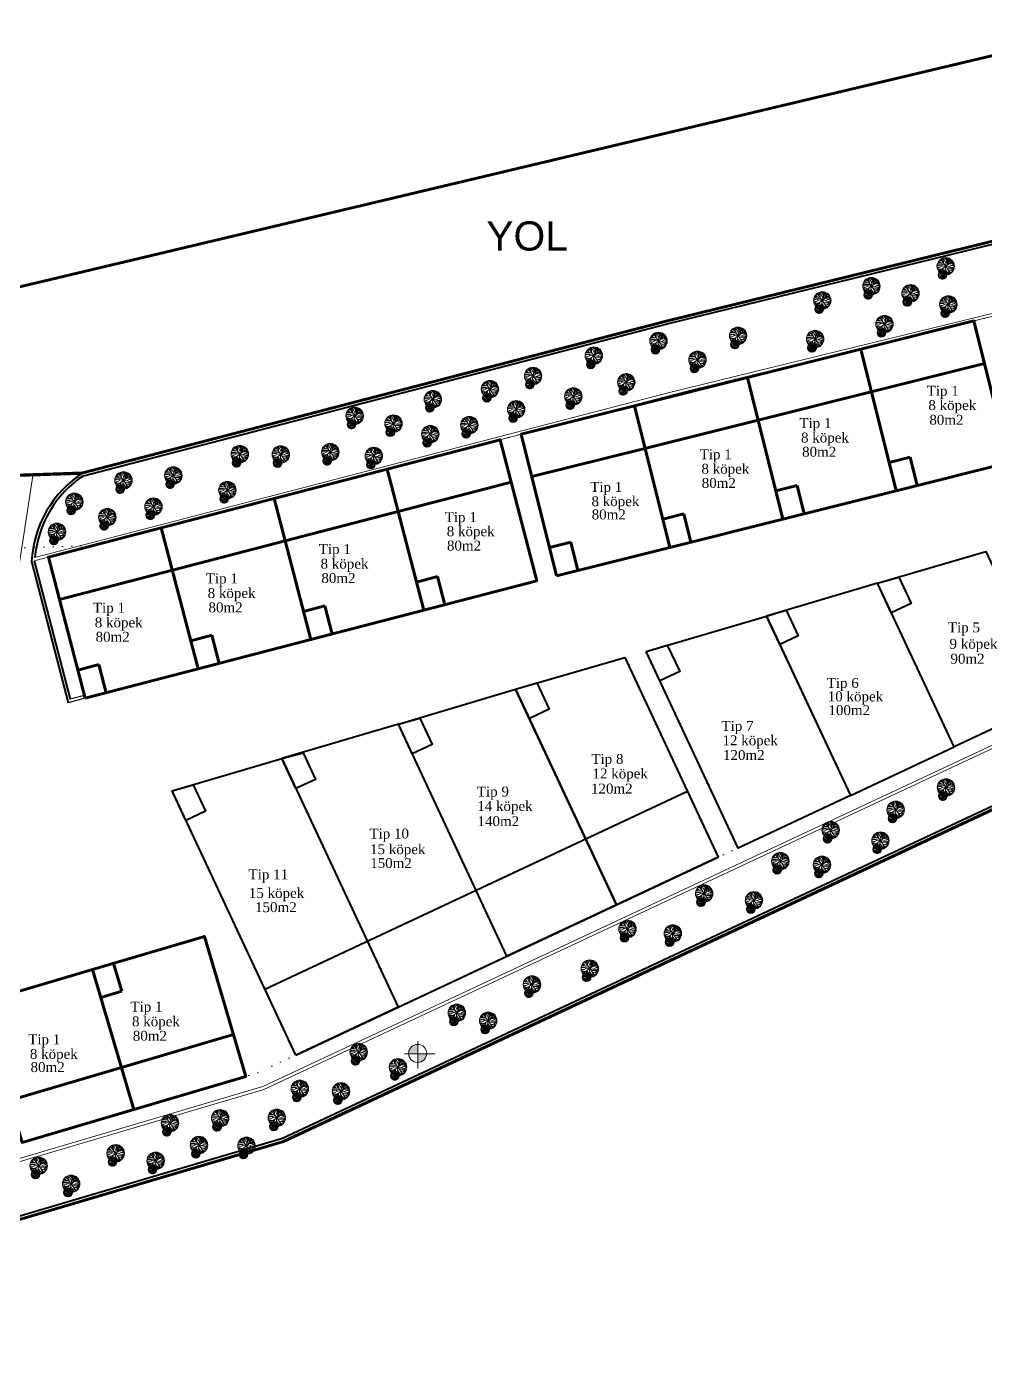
# Model space of a CAD drawing. Header units: millimetres. Extents: x 2046 to 14753, y 2361 to 29276.
# Drawn here: x 6027 to 6684, y 6210 to 7132 of the extents above; entities that cross this region are included whole.
import ezdxf

# ---------------------------------------------------------------- set-up
doc = ezdxf.new("R2010")
doc.units = ezdxf.units.MM
doc.linetypes.add('DOT', pattern=[6.35, 0, -6.35])
for name, color, linetype, lineweight in [('A.O. YAZI', 6, 'Continuous', 25), ('B_TİCARİ', 6, 'Continuous', 60), ('DUVAR', 255, 'Continuous', 40), ('gorunus3', 232, 'Continuous', 30), ('KAPI', 142, 'Continuous', 20), ('NKOT', 1, 'Continuous', 0), ('noktali', 6, 'DOT', 13), ('ORMAN_PARK_BAHÇE', 92, 'Continuous', 9), ('PL_BHA', 163, 'Continuous', 0), ('TARAMA', 254, 'Continuous', 0), ('TARAMA-BY', 252, 'Continuous', 9)]:
    doc.layers.add(name, color=color, linetype=linetype, lineweight=lineweight)
doc.styles.add('A.O. MALZEME', font='times.ttf', dxfattribs={"height": 10})
doc.styles.get("Standard").update_dxf_attribs({"font": 'arial.ttf'})

# ---------------------------------------------------------------- blocks, each defined once
blk = doc.blocks.new('XFTFT6Y')
at = {"layer": 'TARAMA'}
h = blk.add_hatch(color=256, dxfattribs=at)
h.dxf.hatch_style = 1
h.paths.add_polyline_path([(883797.7, 4343211.3, 0.41818), (883734.9, 4343149.4, 0.010099), (883735, 4343146.9), (883797.7, 4343146.9)])
h.paths.add_polyline_path([(883858.8, 4343146.9), (883797.7, 4343146.9), (883797.7, 4343087.4, 0.398508)])
at = {"layer": 'NKOT'}
for points in [[(883797.7, 4343232.8), (883797.7, 4343046)], [(883705.9, 4343146.9), (883916.2, 4343146.9)]]:
    blk.add_lwpolyline(points, dxfattribs=at)
blk.add_circle((883796.9, 4343149.4), 62, dxfattribs=at)
blk = doc.blocks.new('Tree - deciduous plan')
for p, q in [((-59.7219, 2.8025), (-12.0106, 12.0565)), ((-32.2571, 20.6333), (-59.1937, 9.348)), ((-58.6656, 12.7336), (-35.9543, 7.5424)), ((-57.081, 17.9248), (-47.0458, 14.7649)), ((-56.0247, 20.859), (-20.8134, 20.859)), ((-54.7923, 24.4702), (-47.75, 21.0847)), ((-54.6162, -24.7335), (-20.2853, 0.0941)), ((-53.2078, 27.4044), (-40.1797, 20.859)), ((-49.8627, 32.8214), (-32.7853, 32.8214)), ((-45.8134, 38.2383), (-40.5318, 33.0471)), ((-43.8768, 36.4326), (-44.405, 40.2696)), ((42, 42), (-42, -42)), ((42, -42), (-42, 42)), ((-40.1797, 44.558), (-36.4825, 43.2038)), ((-37.0107, 47.0408), (-35.25, 35.5298)), ((-32.6092, 50.4264), (-23.2782, 23.5674)), ((-31.2008, 51.1035), (-0.2149, 20.1818)), ((-26.4472, 46.5894), (-26.2712, 53.8116)), ((-22.0458, 42.0753), (-16.5881, 57.6486)), ((-21.1656, 55.8436), (-0.0388, 45.0094)), ((-12.5388, 54.9406), (-7.9613, 59.4546)), ((-12.3627, 32.1443), (-12.5388, 58.7776)), ((-5.3205, 59.6806), (16.5105, 16.7963)), ((2.426, 54.9406), (-1.4472, 59.9056)), ((0, 59.9996), (0, -60)), ((0.4894, 48.6208), (3.6584, 59.6806)), ((18.2711, 35.5298), (5.419, 59.6806)), ((9.8203, 51.5549), (12.8133, 58.5516)), ((19.6795, 19.5047), (16.3344, 57.6486)), ((17.0387, 51.1035), (23.2006, 55.1666)), ((17.7429, 43.6552), (25.4894, 54.2636)), ((54.3626, 25.3731), (20.9119, 0.3198)), ((23.3767, 23.3417), (53.3063, 27.4044)), ((29.3626, -6.6771), (59.4682, 7.091)), ((31.6513, 50.8778), (30.2429, 30.5643)), ((31.1232, 42.5267), (35.8767, 48.1693)), ((36.2288, 25.1474), (48.9049, 35.0784)), ((37.1091, 37.1098), (46.6161, 37.5612)), ((38.5175, 13.4107), (58.2359, 13.6364)), ((-60, 0), (60, 0)), ((-59.7219, -4.8714), (-54.2641, -6.6771)), ((-45.2853, -0.1316), (-59.0177, -10.0627)), ((-58.4895, -12.3197), (-36.4825, -11.6426)), ((-57.081, -18.4138), (-45.2853, -17.9624)), ((-52.6797, -18.188), (-55.4966, -22.0251)), ((-53.2078, -27.442), (-16.7641, -16.6081)), ((-38.9472, -29.0219), (-51.4472, -30.6018)), ((-47.2219, -19.3166), (-50.2148, -26.3135)), ((-46.5177, -30.1504), (-49.5106, -33.536)), ((-32.4331, -32.4075), (-48.1021, -35.5674)), ((-43.7008, -34.6645), (-46.6937, -37.373)), ((-35.9543, -22.4765), (-44.0529, -40.5329)), ((-24.6867, -37.8244), (-38.7712, -45.7241)), ((-26.2712, -43.9185), (-34.7219, -48.6583)), ((-19.9331, -20.2194), (-28.5599, -52.721)), ((-14.6515, -36.2445), (-27.6797, -52.9467)), ((-14.6515, -47.3041), (-25.0388, -54.3009)), ((-21.5177, -45.4984), (-19.9331, -56.1065)), ((-14.8275, -15.0282), (-14.6515, -57.6865)), ((-14.6515, -32.1818), (-3.912, -59.4922)), ((-8.4895, -47.5298), (-11.4825, -58.5893)), ((-10.074, -10.0627), (-2.5036, -59.7178)), ((-6.3768, -52.721), (-9.3698, -58.815)), ((-6.2008, -36.2445), (17.919, -57.0094)), ((-0.0388, -19.0909), (25.8415, -53.8495)), ((8.4119, -53.1724), (3.8344, -59.4922)), ((5.9471, -46.6269), (10.5246, -58.5893)), ((9.2922, -9.1598), (59.6443, -2.8401)), ((18.6232, -18.6394), (26.7218, -53.3981)), ((18.7992, -18.6394), (57.3556, -17.2853)), ((22.8485, -36.4702), (35.3485, -48.4326)), ((24.7852, -44.8213), (23.0246, -54.978)), ((26.3697, -18.4138), (58.9401, -9.8369)), ((30.419, -30.1504), (32.3556, -50.0125)), ((31.4753, -31.279), (49.6091, -33.3103)), ((38.1654, -18.188), (52.426, -29.0219)), ((41.5105, -32.6332), (46.088, -38.0501)), ((45.9119, -24.0564), (55.595, -22.2508))]:
    blk.add_line(p, q)
blk.add_circle((0, 0), 60)

msp = doc.modelspace()

# ---------------------------------------------------------------- linework, layer by layer
at = {"layer": 'B_TİCARİ'}
msp.add_lwpolyline([(5223.1, 7025.696), (5444.266, 6968.489), (5900.79, 6936.688), (5939.645, 6933.982), (5968.78, 6941.084), (6772.069, 7131.83), (7127.569, 7089.015), (7223.976, 7111.127)], dxfattribs=at)
at = {"layer": 'DUVAR', "lineweight": 70}
for p, q in [((6606.013, 6881.708), (6683.622, 6901.12)), ((6528.403, 6862.297), (6606.013, 6881.708)), ((6450.794, 6842.885), (6528.403, 6862.297)), ((6373.185, 6823.473), (6450.794, 6842.885)), ((6618.145, 6833.202), (6632.697, 6836.842)), ((6632.697, 6836.842), (6637.549, 6817.44)), ((6281.516, 6799.645), (6358.943, 6819.773)), ((6540.536, 6813.791), (6555.087, 6817.431)), ((6555.087, 6817.431), (6559.94, 6798.028)), ((6204.09, 6779.518), (6281.516, 6799.645)), ((6462.926, 6794.379), (6477.478, 6798.019)), ((6477.478, 6798.019), (6482.331, 6778.617)), ((6126.663, 6759.391), (6204.09, 6779.518)), ((6385.317, 6774.968), (6399.869, 6778.607)), ((6399.869, 6778.607), (6404.722, 6759.205)), ((6049.236, 6739.264), (6126.663, 6759.391)), ((6294.096, 6751.254), (6308.613, 6755.028)), ((6308.613, 6755.028), (6313.645, 6735.671)), ((6216.669, 6731.127), (6231.186, 6734.9)), ((6231.186, 6734.9), (6236.218, 6715.544)), ((6139.242, 6711), (6153.76, 6714.773)), ((6153.76, 6714.773), (6158.792, 6695.417)), ((6061.815, 6690.873), (6076.333, 6694.646)), ((6076.333, 6694.646), (6081.365, 6675.29)), ((6092.017, 6470.632), (6086.353, 6489.813)), ((6077.631, 6466.384), (6092.017, 6470.632)), ((6091.792, 6418.431), (6168.517, 6441.088)), ((6015.067, 6395.774), (6091.792, 6418.431))]:
    msp.add_line(p, q, dxfattribs=at)
at = {"layer": 'DUVAR'}
for points in [[(6065.371, 6826.113), (6065.371, 6826.113), (6465.435, 6930.109), (6843.283, 7022.531), (7132.927, 6987.648), (7246.332, 7013.658), (7433.95, 6736.806), (6851.354, 6671.225), (6203.002, 6367.774), (5667.247, 6209.565), (5277.117, 6525.984), (5045.242, 6637.633), (5173.574, 6882.219), (5289.425, 6848.543), (5685.289, 6813.345), (5685.289, 6813.345)], [(6065.66, 6824.122), (6465.924, 6928.17), (6843.405, 7020.502), (7133.034, 6985.62), (7146.193, 6988.638)], [(7195.26, 6999.892), (7245.444, 7011.402), (7430.438, 6738.423), (6850.804, 6673.176), (6202.291, 6369.65), (5667.69, 6211.781), (5278.196, 6527.684), (5047.975, 6638.537), (5174.585, 6879.842), (5289.054, 6846.568), (5685.234, 6811.342)], [(6030.074, 6765.28), (6055.233, 6668.497)], [(6032.01, 6765.783), (6056.666, 6670.936)], [(6662.747, 6638.156), (6610.228, 6750.367)], [(6533.985, 6728.084), (6591.649, 6604.88)], [(6534.05, 6727.945), (6591.649, 6604.88)], [(6362.09, 6677.804), (6431.338, 6529.849)], [(6211.251, 6426.841), (6126.471, 6607.982), (6201.734, 6630.135), (6281.444, 6459.693), (6211.251, 6426.841)], [(6190.056, 6472.126), (6479.883, 6607.775)], [(6211.251, 6426.841), (6501.078, 6562.489)]]:
    msp.add_lwpolyline(points, dxfattribs=at)
at = {"layer": 'DUVAR', "lineweight": 70}
for points in [[(6622.998, 6813.8), (6598.733, 6910.812), (6676.342, 6930.223), (6700.607, 6833.212), (6622.998, 6813.8)], [(6545.388, 6794.389), (6521.124, 6891.4), (6598.733, 6910.812), (6622.998, 6813.8), (6545.388, 6794.389)], [(6467.779, 6774.977), (6443.515, 6871.988), (6521.124, 6891.4), (6545.388, 6794.389), (6467.779, 6774.977)], [(6390.17, 6755.565), (6365.906, 6852.577), (6443.515, 6871.988), (6467.779, 6774.977), (6390.17, 6755.565)], [(6299.127, 6731.897), (6273.969, 6828.68), (6351.395, 6848.808), (6376.554, 6752.024), (6299.127, 6731.897)], [(6221.701, 6711.77), (6196.542, 6808.553), (6273.969, 6828.68), (6299.127, 6731.897), (6221.701, 6711.77)], [(6144.274, 6691.643), (6119.115, 6788.426), (6196.542, 6808.553), (6221.701, 6711.77), (6144.274, 6691.643)], [(6066.847, 6671.516), (6041.688, 6768.299), (6119.115, 6788.426), (6144.274, 6691.643), (6066.847, 6671.516)], [(6071.967, 6485.565), (6100.288, 6389.659), (6177.013, 6412.316), (6148.692, 6508.222), (6071.967, 6485.565)], [(5995.243, 6462.908), (6023.564, 6367.002), (6100.288, 6389.659), (6071.967, 6485.565), (5995.243, 6462.908)]]:
    msp.add_lwpolyline(points, dxfattribs=at)
at = {"layer": 'DUVAR'}
for points in [[(6610.228, 6750.367), (6684.466, 6772.217), (6732.033, 6670.584), (6662.747, 6638.156)], [(6610.228, 6750.367), (6624.784, 6754.651), (6633.263, 6736.537), (6619.677, 6730.179)], [(6534.05, 6727.945), (6591.649, 6604.88), (6662.747, 6638.156), (6610.228, 6750.367)], [(6451.563, 6703.667), (6534.05, 6727.945), (6591.649, 6604.88), (6514.663, 6568.848)], [(6534.05, 6727.945), (6547.636, 6731.944), (6555.919, 6714.245), (6543.24, 6708.31)], [(6451.563, 6703.667), (6466.12, 6707.951), (6474.598, 6689.837), (6461.012, 6683.479)], [(6362.09, 6677.804), (6437.007, 6699.383), (6501.078, 6562.489), (6431.338, 6529.849)], [(6281.739, 6653.682), (6362.09, 6677.804), (6431.338, 6529.849), (6356.165, 6494.665)], [(6362.09, 6677.804), (6376.647, 6682.089), (6385.125, 6663.974), (6371.539, 6657.616)], [(6201.734, 6630.135), (6281.444, 6459.693), (6356.165, 6494.665), (6281.739, 6653.682)], [(6281.739, 6653.682), (6296.295, 6657.967), (6304.773, 6639.853), (6291.188, 6633.494)], [(6201.734, 6630.135), (6216.397, 6634.057), (6224.875, 6615.943), (6211.289, 6609.584)], [(6126.471, 6607.982), (6141.027, 6612.267), (6149.505, 6594.152), (6135.92, 6587.794)]]:
    msp.add_lwpolyline(points, close=True, dxfattribs=at)
for centre, radius, start, end in [((6107.16, 6761.209), 77.193, 122.77535, 176.97561), ((6107.255, 6761.618), 75.079, 123.643074, 175.159278)]:
    msp.add_arc(centre, radius, start, end, dxfattribs=at)
at = {"layer": 'gorunus3'}
for points in [[(6066.847, 6671.516), (6055.233, 6668.497)], [(6066.344, 6673.451), (6056.666, 6670.936)]]:
    msp.add_lwpolyline(points, dxfattribs=at)
at = {"layer": 'KAPI'}
for points in [[(5930.796, 6821.592), (6065.371, 6826.113)], [(5931.697, 6820.622), (6063.778, 6825.059)]]:
    msp.add_lwpolyline(points, dxfattribs=at)
at = {"layer": 'noktali'}
msp.add_lwpolyline([(5198.861, 6822.799), (5280.145, 6799.171), (5683.909, 6763.27), (6072.588, 6776.327), (6338.562, 6845.467), (6431.177, 6869.542), (6465.892, 6878.567), (6470.336, 6879.722), (6481.423, 6882.546), (6533.106, 6895.188), (6846.331, 6971.803), (7135.605, 6936.964), (7224.145, 6957.271), (7346.15, 6777.238), (6837.599, 6719.993), (6185.223, 6414.659), (5678.314, 6264.967), (5304.075, 6568.498), (5113.563, 6660.231)], close=True, dxfattribs=at)
at = {"layer": 'PL_BHA', "color": 6, "lineweight": 90}
msp.add_polyline3d([(6851.354, 6671.225, 0), (6203.002, 6367.774, 0), (5667.247, 6209.565, 0), (5277.117, 6525.984, 0), (5045.242, 6637.633, 0), (5173.574, 6882.219, 0), (5289.425, 6848.543, 0), (5685.289, 6813.345, 0), (6065.371, 6826.113, 0), (6465.435, 6930.109, 0), (6843.283, 7022.531, 0), (7132.927, 6987.648, 0), (7246.332, 7013.658, 0), (7433.95, 6736.806, 0), (6851.354, 6671.225, 0)], close=True, dxfattribs=at)
at = {"layer": 'TARAMA'}
for points in [[(5045.242, 6637.633), (5277.117, 6525.984), (5667.247, 6209.565), (6203.002, 6367.774), (6851.354, 6671.225), (7433.95, 6736.806), (7246.332, 7013.658)], [(5966.011, 6821.775), (6005.374, 6658.315), (6030.985, 6823.957)]]:
    msp.add_lwpolyline(points, dxfattribs=at)
at = {"layer": 'TARAMA-BY'}
for points in [[(6467.635, 6881.086), (6537.658, 6898.36), (6582.472, 6909.322), (6770.051, 6955.204), (6846.209, 6973.832)], [(6032.01, 6765.785), (6481.423, 6882.546), (6846.331, 6971.803)], [(6032.444, 6767.958), (6430.674, 6871.478), (6467.611, 6881.08)], [(5325.729, 6489.132), (5631.877, 6240.827), (6188.779, 6405.282), (6840.35, 6710.239), (7173.312, 6747.72)], [(5633.762, 6239.299), (6189.49, 6403.406), (6840.9, 6708.289), (7175.523, 6745.956)]]:
    msp.add_lwpolyline(points, dxfattribs=at)

# ---------------------------------------------------------------- block references
at = {"layer": 'ORMAN_PARK_BAHÇE'}
for p, xscale, yscale, zscale, rotation in [((6657.043, 6967.701), 0.09998150118738156, 0.09998150118738156, 0.09998150118738156, 170.5006243306076), ((6654.882, 6961.782), 0.04999075059369071, 0.04999075059369071, 0.04999075059369071, 154.096428409463), ((6606.084, 6954.069), 0.09998150118738156, 0.09998150118738156, 0.09998150118738156, 170.5006243306076), ((6632.85, 6949.182), 0.09998150118738156, 0.09998150118738156, 0.09998150118738156, 170.5006243306076), ((6572.369, 6944.295), 0.09998150118738156, 0.09998150118738156, 0.09998150118738156, 170.5006243306076), ((6603.924, 6948.149), 0.04999075059369071, 0.04999075059369071, 0.04999075059369071, 154.096428409463), ((6630.69, 6943.262), 0.04999075059369071, 0.04999075059369071, 0.04999075059369071, 154.096428409463), ((6658.79, 6941.522), 0.09998150118738156, 0.09998150118738156, 0.09998150118738156, 170.5006243306076), ((6570.208, 6938.375), 0.04999075059369071, 0.04999075059369071, 0.04999075059369071, 154.096428409463), ((6656.63, 6935.602), 0.04999075059369071, 0.04999075059369071, 0.04999075059369071, 154.096428409463), ((6514.647, 6920.069), 0.09998150118738156, 0.09998150118738156, 0.09998150118738156, 170.5006243306076), ((6615.092, 6928.091), 0.09998150118738156, 0.09998150118738156, 0.09998150118738156, 170.5006243306076), ((6460.085, 6916.468), 0.09998150118738156, 0.09998150118738156, 0.09998150118738156, 170.5006243306076), ((6512.486, 6914.149), 0.04999075059369071, 0.04999075059369071, 0.04999075059369071, 154.096428409463), ((6567.479, 6917.802), 0.09998150118738156, 0.09998150118738156, 0.09998150118738156, 170.5006243306076), ((6612.931, 6922.171), 0.04999075059369071, 0.04999075059369071, 0.04999075059369071, 154.096428409463), ((6415.757, 6906.398), 0.09998150118738156, 0.09998150118738156, 0.09998150118738156, 170.5006243306076), ((6457.924, 6910.548), 0.04999075059369071, 0.04999075059369071, 0.04999075059369071, 154.096428409463), ((6486.851, 6903.607), 0.09998150118738156, 0.09998150118738156, 0.09998150118738156, 170.5006243306076), ((6565.318, 6911.883), 0.04999075059369071, 0.04999075059369071, 0.04999075059369071, 154.096428409463), ((6374.064, 6892.508), 0.09998150118738156, 0.09998150118738156, 0.09998150118738156, 170.5006243306076), ((6413.597, 6900.478), 0.04999075059369071, 0.04999075059369071, 0.04999075059369071, 154.096428409463), ((6484.69, 6897.687), 0.04999075059369071, 0.04999075059369071, 0.04999075059369071, 154.096428409463), ((6344.467, 6883.506), 0.09998150118738156, 0.09998150118738156, 0.09998150118738156, 170.5006243306076), ((6371.903, 6886.588), 0.04999075059369071, 0.04999075059369071, 0.04999075059369071, 154.096428409463), ((6437.951, 6888.174), 0.09998150118738156, 0.09998150118738156, 0.09998150118738156, 170.5006243306076), ((6305.347, 6876.561), 0.09998150118738156, 0.09998150118738156, 0.09998150118738156, 170.5006243306076), ((6342.306, 6877.586), 0.04999075059369071, 0.04999075059369071, 0.04999075059369071, 154.096428409463), ((6401.634, 6878.488), 0.09998150118738156, 0.09998150118738156, 0.09998150118738156, 170.5006243306076), ((6435.791, 6882.255), 0.04999075059369071, 0.04999075059369071, 0.04999075059369071, 154.096428409463), ((6251.736, 6865.198), 0.09998150118738156, 0.09998150118738156, 0.09998150118738156, 170.5006243306076), ((6303.186, 6870.641), 0.04999075059369071, 0.04999075059369071, 0.04999075059369071, 154.096428409463), ((6362.482, 6869.616), 0.09998150118738156, 0.09998150118738156, 0.09998150118738156, 170.5006243306076), ((6399.473, 6872.568), 0.04999075059369071, 0.04999075059369071, 0.04999075059369071, 154.096428409463), ((6249.575, 6859.279), 0.04999075059369071, 0.04999075059369071, 0.04999075059369071, 154.096428409463), ((6278.323, 6859.842), 0.09998150118738156, 0.09998150118738156, 0.09998150118738156, 170.5006243306076), ((6330.312, 6858.813), 0.09998150118738156, 0.09998150118738156, 0.09998150118738156, 170.5006243306076), ((6360.322, 6863.696), 0.04999075059369071, 0.04999075059369071, 0.04999075059369071, 154.096428409463), ((6276.163, 6853.922), 0.04999075059369071, 0.04999075059369071, 0.04999075059369071, 154.096428409463), ((6303.545, 6852.64), 0.09998150118738156, 0.09998150118738156, 0.09998150118738156, 170.5006243306076), ((6328.151, 6852.894), 0.04999075059369071, 0.04999075059369071, 0.04999075059369071, 154.096428409463), ((6172.914, 6838.918), 0.09998150118738156, 0.09998150118738156, 0.09998150118738156, 170.5006243306076), ((6201.035, 6838.706), 0.09998150118738156, 0.09998150118738156, 0.09998150118738156, 170.5006243306076), ((6235.007, 6840.249), 0.09998150118738156, 0.09998150118738156, 0.09998150118738156, 170.5006243306076), ((6264.862, 6837.677), 0.09998150118738156, 0.09998150118738156, 0.09998150118738156, 170.5006243306076), ((6301.385, 6846.72), 0.04999075059369071, 0.04999075059369071, 0.04999075059369071, 154.096428409463), ((6170.754, 6832.998), 0.04999075059369071, 0.04999075059369071, 0.04999075059369071, 154.096428409463), ((6198.874, 6832.786), 0.04999075059369071, 0.04999075059369071, 0.04999075059369071, 154.096428409463), ((6232.846, 6834.329), 0.04999075059369071, 0.04999075059369071, 0.04999075059369071, 154.096428409463), ((6262.701, 6831.757), 0.04999075059369071, 0.04999075059369071, 0.04999075059369071, 154.096428409463), ((6093.131, 6820.913), 0.09998150118738156, 0.09998150118738156, 0.09998150118738156, 170.5006243306076), ((6127.36, 6824.257), 0.09998150118738156, 0.09998150118738156, 0.09998150118738156, 170.5006243306076), ((6090.97, 6814.993), 0.04999075059369071, 0.04999075059369071, 0.04999075059369071, 154.096428409463), ((6125.2, 6818.337), 0.04999075059369071, 0.04999075059369071, 0.04999075059369071, 154.096428409463), ((6164.421, 6814.225), 0.09998150118738156, 0.09998150118738156, 0.09998150118738156, 170.5006243306076), ((6059.416, 6806.252), 0.09998150118738156, 0.09998150118738156, 0.09998150118738156, 170.5006243306076), ((6113.72, 6802.908), 0.09998150118738156, 0.09998150118738156, 0.09998150118738156, 170.5006243306076), ((6162.261, 6808.306), 0.04999075059369071, 0.04999075059369071, 0.04999075059369071, 154.096428409463), ((6057.255, 6800.332), 0.04999075059369071, 0.04999075059369071, 0.04999075059369071, 154.096428409463), ((6082.064, 6795.706), 0.09998150118738156, 0.09998150118738156, 0.09998150118738156, 170.5006243306076), ((6111.559, 6796.988), 0.04999075059369071, 0.04999075059369071, 0.04999075059369071, 154.096428409463), ((6047.577, 6785.675), 0.09998150118738156, 0.09998150118738156, 0.09998150118738156, 170.5006243306076), ((6079.903, 6789.786), 0.04999075059369071, 0.04999075059369071, 0.04999075059369071, 154.096428409463), ((6045.416, 6779.755), 0.04999075059369071, 0.04999075059369071, 0.04999075059369071, 154.096428409463), ((6657.266, 6610.37), 0.09998150118738156, 0.09998150118738156, 0.09998150118738156, 170.5006243306076), ((6655.105, 6604.45), 0.04999075059369071, 0.04999075059369071, 0.04999075059369071, 154.096428409463), ((6622.741, 6595.083), 0.09998150118738156, 0.09998150118738156, 0.09998150118738156, 170.5006243306076), ((6578.104, 6581.154), 0.09998150118738156, 0.09998150118738156, 0.09998150118738156, 170.5006243306076), ((6620.581, 6589.164), 0.04999075059369071, 0.04999075059369071, 0.04999075059369071, 154.096428409463), ((6575.943, 6575.234), 0.04999075059369071, 0.04999075059369071, 0.04999075059369071, 154.096428409463), ((6612.252, 6573.915), 0.09998150118738156, 0.09998150118738156, 0.09998150118738156, 170.5006243306076), ((6543.618, 6559.882), 0.09998150118738156, 0.09998150118738156, 0.09998150118738156, 170.5006243306076), ((6610.092, 6567.995), 0.04999075059369071, 0.04999075059369071, 0.04999075059369071, 154.096428409463), ((6541.457, 6553.962), 0.04999075059369071, 0.04999075059369071, 0.04999075059369071, 154.096428409463), ((6572.154, 6557.368), 0.09998150118738156, 0.09998150118738156, 0.09998150118738156, 170.5006243306076), ((6569.993, 6551.449), 0.04999075059369071, 0.04999075059369071, 0.04999075059369071, 154.096428409463), ((6491.361, 6537.647), 0.09998150118738156, 0.09998150118738156, 0.09998150118738156, 170.5006243306076), ((6525.509, 6532.994), 0.09998150118738156, 0.09998150118738156, 0.09998150118738156, 170.5006243306076), ((6489.2, 6531.728), 0.04999075059369071, 0.04999075059369071, 0.04999075059369071, 154.096428409463), ((6523.348, 6527.074), 0.04999075059369071, 0.04999075059369071, 0.04999075059369071, 154.096428409463), ((6438.845, 6513.344), 0.09998150118738156, 0.09998150118738156, 0.09998150118738156, 170.5006243306076), ((6436.684, 6507.424), 0.04999075059369071, 0.04999075059369071, 0.04999075059369071, 154.096428409463), ((6469.889, 6510.242), 0.09998150118738156, 0.09998150118738156, 0.09998150118738156, 170.5006243306076), ((6467.728, 6504.322), 0.04999075059369071, 0.04999075059369071, 0.04999075059369071, 154.096428409463), ((6412.975, 6486.197), 0.09998150118738156, 0.09998150118738156, 0.09998150118738156, 170.5006243306076), ((6410.814, 6480.277), 0.04999075059369071, 0.04999075059369071, 0.04999075059369071, 154.096428409463), ((6373.278, 6475.268), 0.09998150118738156, 0.09998150118738156, 0.09998150118738156, 170.5006243306076), ((6371.118, 6469.348), 0.04999075059369071, 0.04999075059369071, 0.04999075059369071, 154.096428409463), ((6321.797, 6455.877), 0.09998150118738156, 0.09998150118738156, 0.09998150118738156, 170.5006243306076), ((6343.269, 6450.448), 0.09998150118738156, 0.09998150118738156, 0.09998150118738156, 170.5006243306076), ((6319.637, 6449.957), 0.04999075059369071, 0.04999075059369071, 0.04999075059369071, 154.096428409463), ((6341.109, 6444.528), 0.04999075059369071, 0.04999075059369071, 0.04999075059369071, 154.096428409463), ((6254.486, 6428.916), 0.09998150118738156, 0.09998150118738156, 0.09998150118738156, 170.5006243306076), ((6252.326, 6422.996), 0.04999075059369071, 0.04999075059369071, 0.04999075059369071, 154.096428409463), ((6281.391, 6418.574), 0.09998150118738156, 0.09998150118738156, 0.09998150118738156, 170.5006243306076), ((6214.129, 6403.837), 0.09998150118738156, 0.09998150118738156, 0.09998150118738156, 170.5006243306076), ((6279.23, 6412.655), 0.04999075059369071, 0.04999075059369071, 0.04999075059369071, 154.096428409463), ((6211.969, 6397.918), 0.04999075059369071, 0.04999075059369071, 0.04999075059369071, 154.096428409463), ((6242.328, 6402.028), 0.09998150118738156, 0.09998150118738156, 0.09998150118738156, 170.5006243306076), ((6240.167, 6396.108), 0.04999075059369071, 0.04999075059369071, 0.04999075059369071, 154.096428409463), ((6125.043, 6380.246), 0.09998150118738156, 0.09998150118738156, 0.09998150118738156, 170.5006243306076), ((6159.45, 6383.608), 0.09998150118738156, 0.09998150118738156, 0.09998150118738156, 170.5006243306076), ((6198.349, 6383.93), 0.09998150118738156, 0.09998150118738156, 0.09998150118738156, 170.5006243306076), ((6122.882, 6374.327), 0.04999075059369071, 0.04999075059369071, 0.04999075059369071, 154.096428409463), ((6157.289, 6377.688), 0.04999075059369071, 0.04999075059369071, 0.04999075059369071, 154.096428409463), ((6196.188, 6378.01), 0.04999075059369071, 0.04999075059369071, 0.04999075059369071, 154.096428409463), ((6087.79, 6359.563), 0.09998150118738156, 0.09998150118738156, 0.09998150118738156, 170.5006243306076), ((6144.962, 6365.251), 0.09998150118738156, 0.09998150118738156, 0.09998150118738156, 170.5006243306076), ((6177.543, 6364.743), 0.09998150118738156, 0.09998150118738156, 0.09998150118738156, 170.5006243306076), ((6035.016, 6351.031), 0.09998150118738156, 0.09998150118738156, 0.09998150118738156, 170.5006243306076), ((6085.629, 6353.643), 0.04999075059369071, 0.04999075059369071, 0.04999075059369071, 154.096428409463), ((6115.212, 6354.392), 0.09998150118738156, 0.09998150118738156, 0.09998150118738156, 170.5006243306076), ((6142.802, 6359.331), 0.04999075059369071, 0.04999075059369071, 0.04999075059369071, 154.096428409463), ((6175.382, 6358.823), 0.04999075059369071, 0.04999075059369071, 0.04999075059369071, 154.096428409463), ((6032.855, 6345.111), 0.04999075059369071, 0.04999075059369071, 0.04999075059369071, 154.096428409463), ((6057.264, 6338.621), 0.09998150118738156, 0.09998150118738156, 0.09998150118738156, 170.5006243306076), ((6113.051, 6348.472), 0.04999075059369071, 0.04999075059369071, 0.04999075059369071, 154.096428409463), ((6055.103, 6332.701), 0.04999075059369071, 0.04999075059369071, 0.04999075059369071, 154.096428409463)]:
    msp.add_blockref('Tree - deciduous plan', p, dxfattribs=dict(at, xscale=xscale, yscale=yscale, zscale=zscale, rotation=rotation))
at = {"layer": 'TARAMA', "xscale": 0.1, "yscale": 0.1, "zscale": 0.1}
msp.add_blockref('XFTFT6Y', (-82084.796, -427886.914), dxfattribs=at)

# ---------------------------------------------------------------- texts
at = {"layer": 'A.O. YAZI', "style": 'A.O. MALZEME'}
for s, p in [('Tip 1', (6643.962, 6878.943, 2)), ('8 köpek', (6645.13, 6869.11, 2)), ('Tip 1', (6556.664, 6856.789, 2)), ('80m2 ', (6645.808, 6859.078, 2)), ('8 köpek', (6557.796, 6846.892, 2)), ('80m2 ', (6558.537, 6837.137, 2)), ('Tip 1', (6488.291, 6835.452, 2)), ('8 köpek', (6489.517, 6825.468, 2)), ('Tip 1', (6413.249, 6813.01, 2)), ('80m2 ', (6489.733, 6815.766, 2)), ('8 köpek', (6414.092, 6803.25, 2)), ('Tip 1', (6313.419, 6792.322, 2)), ('80m2 ', (6414.23, 6794.163, 2)), ('8 köpek', (6314.849, 6782.619, 2)), ('80m2 ', (6314.987, 6772.81, 2)), ('Tip 1', (6227.055, 6770.438, 2)), ('8 köpek', (6228.31, 6760.402, 2)), ('Tip 1', (6149.628, 6750.311, 2)), ('80m2 ', (6228.881, 6750.551, 2)), ('8 köpek', (6150.883, 6740.275, 2)), ('Tip 1', (6072.202, 6730.184, 2)), ('80m2 ', (6151.454, 6730.424, 2)), ('8 köpek', (6073.456, 6720.148, 2)), ('Tip 5', (6658.549, 6716.754, 2)), ('80m2 ', (6074.027, 6710.297, 2)), ('9 köpek', (6659.659, 6705.475, 2)), ('90m2 ', (6660.278, 6695.277, 2)), ('Tip 6', (6575.405, 6678.636, 2)), ('10 köpek', (6576.144, 6669.402, 2)), ('100m2 ', (6576.596, 6659.987, 2)), ('Tip 7', (6503.258, 6649.167, 2)), ('12 köpek', (6503.96, 6639.303, 2)), ('Tip 8', (6414.013, 6626.537, 2)), ('120m2 ', (6504.269, 6629.239, 2)), ('12 köpek', (6414.789, 6616.549, 2)), ('120m2 ', (6413.757, 6606.219, 2)), ('Tip 9', (6335.479, 6604.179, 2)), ('14 köpek', (6335.768, 6594.268, 2)), ('140m2 ', (6335.935, 6583.872, 2)), ('Tip 10', (6261.82, 6575.392, 2)), ('15 köpek', (6262.265, 6564.667, 2)), ('150m2 ', (6262.346, 6555.167, 2)), ('Tip 11', (6178.923, 6547.412, 2)), ('15 köpek', (6179.102, 6534.645, 2)), ('150m2 ', (6183.382, 6524.91, 2)), ('Tip 1', (6097.943, 6456.719, 2)), ('8 köpek', (6098.969, 6446.624, 2)), ('Tip 1', (6027.845, 6434.279, 2)), ('80m2 ', (6099.57, 6436.717, 2)), ('8 köpek', (6028.98, 6424.3, 2)), ('80m2 ', (6029.436, 6415.277, 2))]:
    msp.add_text(s, height=6.81, dxfattribs=at).set_placement(p)
at = {"layer": 'NKOT'}
msp.add_text('YOL', height=20, dxfattribs=at).set_placement((6342.007, 6978.509, 54269.783))

doc.saveas('drawing.dxf')
